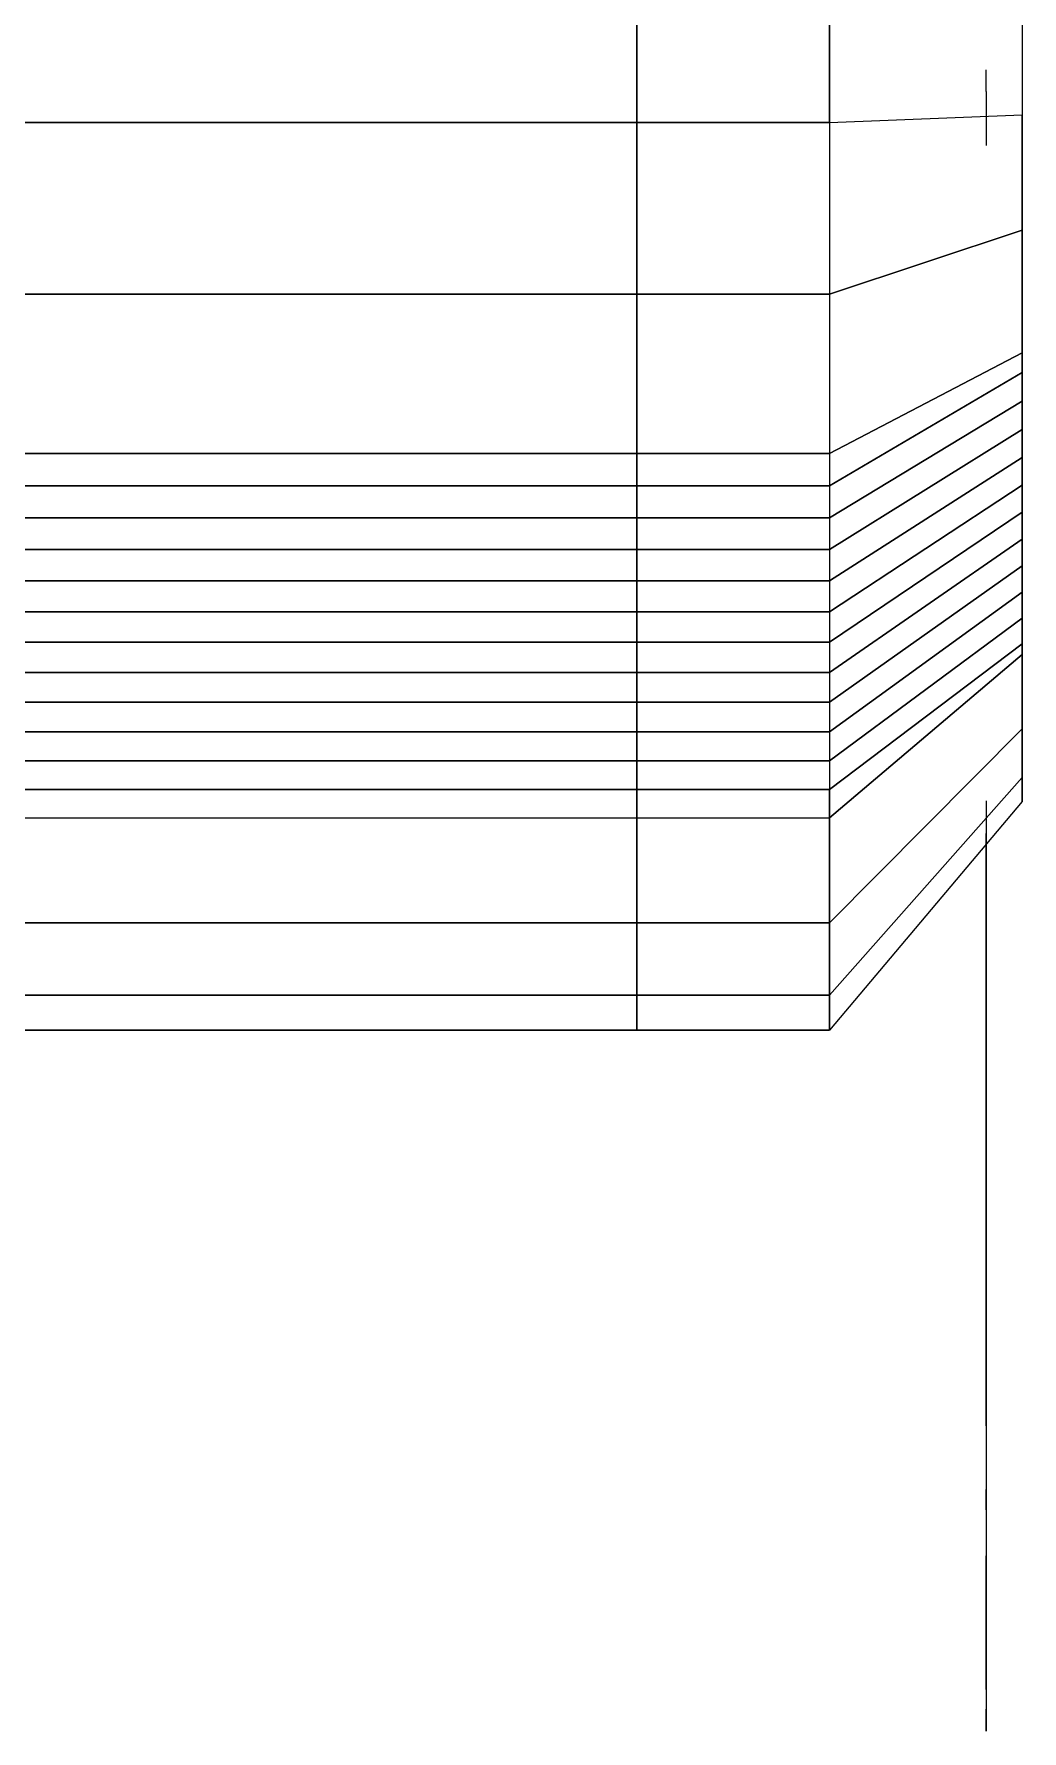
# Model space of a CAD drawing. Header units: inches. Extents: x -827 to 154, y -802 to 207.
# Drawn here: x -504.749 to -502.744, y -218.956 to -215.513 of the extents above; entities that cross this region are included whole.
import ezdxf

# ---------------------------------------------------------------- set-up
doc = ezdxf.new("R2010")
doc.units = ezdxf.units.IN
doc.header["$MEASUREMENT"] = 0
doc.layers.add('Layer0', color=7, linetype='Continuous', lineweight=9)
doc.layers.add('Miter_Saw_Station_skp', color=8, linetype='Continuous', lineweight=9)

# ---------------------------------------------------------------- blocks, each defined once
blk = doc.blocks.new('Miter_Saw_Station_skp_163-402603-Level 1')
at = {"layer": 'Layer0'}
for p, q in [((0.0783, 5.3367), (0.0783, 5.2891)), ((0.0783, 3.3008), (0.0783, 5.3367)), ((0.0783, 3.3746), (0.0783, 5.2891)), ((0.0783, 4.7728), (0.0783, 5.246)), ((0.0783, 5.246), (0.0783, 4.9534)), ((0.0783, 4.8557), (0.0783, 4.9534)), ((0.0783, 4.7496), (0.0783, 4.8557)), ((0.0783, 4.8522), (0.0783, 4.8082)), ((0.0783, 4.6878), (0.0783, 4.8522)), ((0.0783, 4.7743), (0.0783, 4.8082)), ((0.0783, 4.7374), (0.0783, 4.7743)), ((0.0783, 4.5085), (0.0783, 4.7728)), ((0.0783, 4.6422), (0.0783, 4.7496)), ((0.0783, 4.7001), (0.0783, 4.7374)), ((0.0783, 4.6686), (0.0783, 4.7162)), ((0.0783, 3.3952), (0.0783, 4.7162)), ((0.0783, 4.6649), (0.0783, 4.7001)), ((0.0783, 4.6537), (0.0783, 4.6878)), ((0.0783, 4.6686), (0.0783, 3.3952)), ((0.0783, 4.6343), (0.0783, 4.6649)), ((0.0783, 4.6251), (0.0783, 4.6537)), ((0.0783, 4.5409), (0.0783, 4.6422)), ((0.0783, 4.6101), (0.0783, 4.6343)), ((0.0783, 4.6037), (0.0783, 4.6251)), ((0.0783, 4.6101), (0.0783, 4.5943)), ((0.0783, 4.5909), (0.0783, 4.6037)), ((0.0783, 4.5943), (0.0783, 4.5877)), ((0.0783, 4.5877), (0.0783, 4.5909)), ((0.0783, 4.4525), (0.0783, 4.5409)), ((0.0783, 4.4261), (0.0783, 4.5085)), ((0.0783, 4.4525), (0.0783, 4.3831)), ((0.0783, 4.0547), (0.0783, 4.4317)), ((0.0783, 4.0735), (0.0783, 4.4317)), ((0.0783, 4.4261), (0.0783, 4.3644)), ((0.0783, 4.3374), (0.0783, 4.3831)), ((0.0783, 4.3644), (0.0783, 4.3277)), ((0.0783, 4.3374), (0.0783, 4.3185)), ((0.0783, 4.3185), (0.0783, 4.3277)), ((0.0783, 3.5295), (0.0783, 4.1868)), ((0.0783, 3.9424), (0.0783, 4.1868)), ((0.0783, 4.1563), (0.0783, 3.9741)), ((0.0783, 4.1174), (0.0783, 4.1563)), ((0.0783, 4.1174), (0.0783, 3.9617)), ((0.0783, 4.0735), (0.0783, 3.9741)), ((0.0783, 4.0547), (0.0783, 3.6965)), ((0.0783, 4.0202), (0.0783, 3.8645)), ((0.0783, 3.9835), (0.0783, 4.0202)), ((0.0783, 3.8013), (0.0783, 3.9835)), ((0.0783, 3.9617), (0.0783, 3.8645)), ((0.0783, 3.6369), (0.0783, 3.9424)), ((0.0783, 3.8061), (0.0783, 3.6369)), ((0.0783, 3.5929), (0.0783, 3.8061)), ((0.0783, 3.8013), (0.0783, 3.6965)), ((0.0783, 3.3977), (0.0783, 3.5929)), ((0.0783, 3.3952), (0.0783, 3.5295)), ((0.0783, 3.3952), (0.0783, 3.4692)), ((0.0783, 3.4692), (0.0783, 3.3952)), ((0.0783, 3.4433), (0.0783, 3.3725)), ((0.0783, 3.4433), (0.0783, 3.4044)), ((0.0783, 1.7483), (0.0783, 1.8664)), ((0.0783, 1.7483), (0.0783, 1.7006))]:
    blk.add_line(p, q, dxfattribs=at)
blk = doc.blocks.new('Miter_Saw_Station_skp_176-402616-Level 1')
at = {"layer": 'Layer0'}
for p, q in [((0, 3.0858), (0.3937, 3.5541)), ((0, 3.0858), (0.3937, 3.5541)), ((0.3937, 3.4821), (0.3937, 3.5541)), ((0.3937, 3.4821), (0.3937, 3.5541)), ((0.3937, 3.5541), (0.7874, 3.5541)), ((0.3937, 3.5541), (0.3937, 3.4821)), ((0.7874, 3.5541), (0.3937, 3.5541)), ((0.7874, 3.4821), (0.7874, 3.5541)), ((0.7874, 3.4821), (0.7874, 3.5541)), ((0.7874, 3.5541), (3.579, 3.5541)), ((0.7874, 3.5541), (0.7874, 3.4821)), ((3.579, 3.5541), (0.7874, 3.5541)), ((0.3937, 3.4821), (0, 3.0372)), ((0, 3.0372), (0.3937, 3.4821)), ((0.3937, 3.3345), (0.3937, 3.4821)), ((0.3937, 3.3345), (0.3937, 3.4821)), ((0.7874, 3.4821), (0.3937, 3.4821)), ((0.3937, 3.4821), (0.7874, 3.4821)), ((0.3937, 3.4821), (0.3937, 3.3345)), ((0.7874, 3.3345), (0.7874, 3.4821)), ((0.7874, 3.3345), (0.7874, 3.4821)), ((3.579, 3.4821), (0.7874, 3.4821)), ((0.7874, 3.4821), (3.579, 3.4821)), ((0.7874, 3.4821), (0.7874, 3.3345)), ((0.3937, 3.3345), (0, 2.9376)), ((0, 2.9376), (0.3937, 3.3345)), ((0.3937, 3.1195), (0.3937, 3.3345)), ((0.3937, 3.1195), (0.3937, 3.3345)), ((0.3937, 3.3345), (0.7874, 3.3345)), ((0.3937, 3.3345), (0.3937, 3.1195)), ((0.7874, 3.3345), (0.3937, 3.3345)), ((0.7874, 3.1195), (0.7874, 3.3345)), ((0.7874, 3.1195), (0.7874, 3.3345)), ((0.7874, 3.3345), (3.579, 3.3345)), ((0.7874, 3.3345), (0.7874, 3.1195)), ((3.579, 3.3345), (0.7874, 3.3345)), ((0, 2.7852), (0.3937, 3.1195)), ((0, 2.7852), (0.3937, 3.1195)), ((0.3937, 3.1195), (0, 2.7852)), ((0.3937, 3.0617), (0.3937, 3.1195)), ((0.3937, 3.0617), (0.3937, 3.1195)), ((0.3937, 3.1195), (0.3937, 3.0617)), ((0.7874, 3.1195), (0.3937, 3.1195)), ((0.3937, 3.0617), (0.3937, 3.1195)), ((0.7874, 3.1195), (0.3937, 3.1195)), ((0.7874, 3.1195), (0.7874, 3.0617)), ((0.7874, 3.1195), (0.7874, 3.0617)), ((3.579, 3.1195), (0.7874, 3.1195)), ((0.7874, 3.0617), (0.7874, 3.1195)), ((3.579, 3.1195), (0.7874, 3.1195)), ((0, 3.0372), (0, 3.0858)), ((0, 3.0858), (0, 3.0372)), ((0, 3.0858), (0, 3.0372)), ((0.3937, 3.0617), (0, 2.7637)), ((0.3937, 3.0617), (0, 2.7637)), ((0, 2.7637), (0.3937, 3.0617)), ((0, 2.7637), (0.3937, 3.0617)), ((0.3937, 3.003), (0.3937, 3.0617)), ((0.3937, 3.003), (0.3937, 3.0617)), ((0.3937, 3.003), (0.3937, 3.0617)), ((0.3937, 3.003), (0.3937, 3.0617)), ((0.7874, 3.0617), (0.3937, 3.0617)), ((0.3937, 3.0617), (0.7874, 3.0617)), ((0.7874, 3.003), (0.7874, 3.0617)), ((0.7874, 3.0617), (0.7874, 3.003)), ((0.7874, 3.0617), (3.579, 3.0617)), ((0.7874, 3.003), (0.7874, 3.0617)), ((3.579, 3.0617), (0.7874, 3.0617)), ((0, 2.9376), (0, 3.0372)), ((0, 3.0372), (0, 2.9376)), ((0, 3.0372), (0, 2.9376)), ((0, 2.7113), (0.3937, 3.003)), ((0.3937, 3.003), (0, 2.7113)), ((0, 2.7113), (0.3937, 3.003)), ((0.3937, 3.003), (0, 2.7113)), ((0.3937, 2.9435), (0.3937, 3.003)), ((0.3937, 2.9435), (0.3937, 3.003)), ((0.3937, 2.9435), (0.3937, 3.003)), ((0.3937, 2.9435), (0.3937, 3.003)), ((0.7874, 3.003), (0.3937, 3.003)), ((0.3937, 3.003), (0.7874, 3.003)), ((0.7874, 2.9435), (0.7874, 3.003)), ((0.7874, 3.003), (0.7874, 2.9435)), ((0.7874, 2.9435), (0.7874, 3.003)), ((3.579, 3.003), (0.7874, 3.003)), ((0.7874, 3.003), (3.579, 3.003)), ((0.3937, 2.9435), (0, 2.6582)), ((0, 2.6582), (0.3937, 2.9435)), ((0, 2.6582), (0.3937, 2.9435)), ((0.3937, 2.9435), (0, 2.6582)), ((0, 2.7852), (0, 2.9376)), ((0, 2.9376), (0, 2.7852)), ((0, 2.9376), (0, 2.7852)), ((0.3937, 2.8832), (0.3937, 2.9435)), ((0.3937, 2.8832), (0.3937, 2.9435)), ((0.3937, 2.8832), (0.3937, 2.9435)), ((0.3937, 2.9435), (0.7874, 2.9435)), ((0.3937, 2.8832), (0.3937, 2.9435)), ((0.7874, 2.9435), (0.3937, 2.9435)), ((0.7874, 2.8832), (0.7874, 2.9435)), ((0.7874, 2.9435), (0.7874, 2.8832)), ((0.7874, 2.9435), (3.579, 2.9435)), ((0.7874, 2.8832), (0.7874, 2.9435)), ((3.579, 2.9435), (0.7874, 2.9435)), ((0.3937, 2.8832), (0, 2.6043)), ((0.3937, 2.8832), (0, 2.6043)), ((0, 2.6043), (0.3937, 2.8832)), ((0, 2.6043), (0.3937, 2.8832)), ((0.3937, 2.8222), (0.3937, 2.8832)), ((0.3937, 2.8222), (0.3937, 2.8832)), ((0.3937, 2.8222), (0.3937, 2.8832)), ((0.3937, 2.8832), (0.7874, 2.8832)), ((0.3937, 2.8222), (0.3937, 2.8832)), ((0.7874, 2.8832), (0.3937, 2.8832)), ((0.7874, 2.8222), (0.7874, 2.8832)), ((0.7874, 2.8832), (0.7874, 2.8222)), ((0.7874, 2.8832), (3.579, 2.8832)), ((0.7874, 2.8222), (0.7874, 2.8832)), ((3.579, 2.8832), (0.7874, 2.8832)), ((0.3937, 2.8222), (0, 2.5498)), ((0.3937, 2.8222), (0, 2.5498)), ((0, 2.5498), (0.3937, 2.8222)), ((0, 2.5498), (0.3937, 2.8222)), ((0.3937, 2.7603), (0.3937, 2.8222)), ((0.3937, 2.7603), (0.3937, 2.8222)), ((0.3937, 2.7603), (0.3937, 2.8222)), ((0.3937, 2.8222), (0.7874, 2.8222)), ((0.3937, 2.7603), (0.3937, 2.8222)), ((0.7874, 2.8222), (0.3937, 2.8222)), ((0.7874, 2.7603), (0.7874, 2.8222)), ((0.7874, 2.8222), (0.7874, 2.7603)), ((0.7874, 2.7603), (0.7874, 2.8222)), ((3.579, 2.8222), (0.7874, 2.8222)), ((0.7874, 2.8222), (3.579, 2.8222)), ((0, 2.7637), (0, 2.7852)), ((0, 2.7637), (0, 2.7852)), ((0, 2.7852), (0, 2.7637)), ((0, 2.7852), (0, 2.7637)), ((0, 2.7113), (0, 2.7637)), ((0, 2.7113), (0, 2.7637)), ((0, 2.7637), (0, 2.7113)), ((0, 2.7637), (0, 2.7113)), ((0, 2.4945), (0.3937, 2.7603)), ((0.3937, 2.7603), (0, 2.4945)), ((0.3937, 2.7603), (0, 2.4945)), ((0, 2.4945), (0.3937, 2.7603)), ((0.3937, 2.6978), (0.3937, 2.7603)), ((0.3937, 2.6978), (0.3937, 2.7603)), ((0.3937, 2.6978), (0.3937, 2.7603)), ((0.3937, 2.6978), (0.3937, 2.7603)), ((0.7874, 2.7603), (0.3937, 2.7603)), ((0.3937, 2.7603), (0.7874, 2.7603)), ((0.7874, 2.6978), (0.7874, 2.7603)), ((0.7874, 2.7603), (0.7874, 2.6978)), ((0.7874, 2.7603), (3.579, 2.7603)), ((0.7874, 2.6978), (0.7874, 2.7603)), ((3.579, 2.7603), (0.7874, 2.7603)), ((0, 2.6582), (0, 2.7113)), ((0, 2.6582), (0, 2.7113)), ((0, 2.7113), (0, 2.6582)), ((0, 2.7113), (0, 2.6582)), ((0, 2.4387), (0.3937, 2.6978)), ((0.3937, 2.6978), (0, 2.4387)), ((0, 2.4387), (0.3937, 2.6978)), ((0.3937, 2.6978), (0, 2.4387)), ((0.3937, 2.6345), (0.3937, 2.6978)), ((0.3937, 2.6345), (0.3937, 2.6978)), ((0.3937, 2.6345), (0.3937, 2.6978)), ((0.3937, 2.6978), (0.7874, 2.6978)), ((0.3937, 2.6345), (0.3937, 2.6978)), ((0.7874, 2.6978), (0.3937, 2.6978)), ((0.7874, 2.6345), (0.7874, 2.6978)), ((0.7874, 2.6978), (0.7874, 2.6345)), ((0.7874, 2.6978), (3.579, 2.6978)), ((0.7874, 2.6345), (0.7874, 2.6978)), ((3.579, 2.6978), (0.7874, 2.6978)), ((0, 2.6043), (0, 2.6582)), ((0, 2.6043), (0, 2.6582)), ((0, 2.6582), (0, 2.6043)), ((0, 2.6582), (0, 2.6043)), ((0.3937, 2.6345), (0, 2.3821)), ((0, 2.3821), (0.3937, 2.6345)), ((0.3937, 2.6345), (0, 2.3821)), ((0, 2.3821), (0.3937, 2.6345)), ((0, 2.5498), (0, 2.6043)), ((0, 2.5498), (0, 2.6043)), ((0, 2.6043), (0, 2.5498)), ((0, 2.6043), (0, 2.5498)), ((0.3937, 2.5705), (0.3937, 2.6345)), ((0.3937, 2.5705), (0.3937, 2.6345)), ((0.3937, 2.5705), (0.3937, 2.6345)), ((0.3937, 2.6345), (0.7874, 2.6345)), ((0.3937, 2.5705), (0.3937, 2.6345)), ((0.7874, 2.6345), (0.3937, 2.6345)), ((0.7874, 2.5705), (0.7874, 2.6345)), ((0.7874, 2.6345), (0.7874, 2.5705)), ((0.7874, 2.5705), (0.7874, 2.6345)), ((3.579, 2.6345), (0.7874, 2.6345)), ((0.7874, 2.6345), (3.579, 2.6345)), ((0.3937, 2.5705), (0, 2.325)), ((0, 2.325), (0.3937, 2.5705)), ((0, 2.325), (0.3937, 2.5705)), ((0.3937, 2.5705), (0, 2.325)), ((0.3937, 2.5058), (0.3937, 2.5705)), ((0.3937, 2.5058), (0.3937, 2.5705)), ((0.3937, 2.5058), (0.3937, 2.5705)), ((0.3937, 2.5705), (0.7874, 2.5705)), ((0.3937, 2.5058), (0.3937, 2.5705)), ((0.7874, 2.5705), (0.3937, 2.5705)), ((0.7874, 2.5058), (0.7874, 2.5705)), ((0.7874, 2.5705), (0.7874, 2.5058)), ((0.7874, 2.5705), (3.579, 2.5705)), ((0.7874, 2.5058), (0.7874, 2.5705)), ((3.579, 2.5705), (0.7874, 2.5705)), ((0, 2.4945), (0, 2.5498)), ((0, 2.4945), (0, 2.5498)), ((0, 2.5498), (0, 2.4945)), ((0, 2.5498), (0, 2.4945)), ((0, 2.2672), (0.3937, 2.5058)), ((0.3937, 2.5058), (0, 2.2672)), ((0.3937, 2.5058), (0, 2.2672)), ((0, 2.2672), (0.3937, 2.5058)), ((0.3937, 2.4405), (0.3937, 2.5058)), ((0.3937, 2.4405), (0.3937, 2.5058)), ((0.3937, 2.4405), (0.3937, 2.5058)), ((0.3937, 2.5058), (0.7874, 2.5058)), ((0.3937, 2.4405), (0.3937, 2.5058)), ((0.7874, 2.5058), (0.3937, 2.5058)), ((0.7874, 2.4405), (0.7874, 2.5058)), ((0.7874, 2.5058), (0.7874, 2.4405)), ((0.7874, 2.4405), (0.7874, 2.5058)), ((3.579, 2.5058), (0.7874, 2.5058)), ((0.7874, 2.5058), (3.579, 2.5058)), ((0, 2.4387), (0, 2.4945)), ((0, 2.4387), (0, 2.4945)), ((0, 2.4945), (0, 2.4387)), ((0, 2.4945), (0, 2.4387)), ((0.3937, 2.4405), (0, 2.2088)), ((0, 2.2088), (0.3937, 2.4405)), ((0.3937, 2.4405), (0, 2.2088)), ((0, 2.3821), (0, 2.4387)), ((0, 2.3821), (0, 2.4387)), ((0, 2.4387), (0, 2.3821)), ((0, 2.4387), (0, 2.3821)), ((0.3937, 2.3745), (0.3937, 2.4405)), ((0.3937, 2.3745), (0.3937, 2.4405)), ((0.3937, 2.3745), (0.3937, 2.4405)), ((0.7874, 2.4405), (0.3937, 2.4405)), ((0.3937, 2.4405), (0.7874, 2.4405)), ((0.7874, 2.3745), (0.7874, 2.4405)), ((0.7874, 2.4405), (0.7874, 2.3745)), ((0.7874, 2.4405), (3.5827, 2.4405)), ((0.7874, 2.3745), (0.7874, 2.4405)), ((3.5827, 2.4405), (0.7874, 2.4405)), ((0, 2.325), (0, 2.3821)), ((0, 2.325), (0, 2.3821)), ((0, 2.3821), (0, 2.325)), ((0, 2.3821), (0, 2.325)), ((0, 2.168), (0.3937, 2.3745)), ((0.3937, 2.3745), (0, 2.168)), ((0.3937, 2.0481), (0.3937, 2.3745)), ((0.3937, 2.0481), (0.3937, 2.3745)), ((0.3937, 2.0481), (0.3937, 2.3745)), ((0.7874, 2.3745), (0.3937, 2.3745)), ((0.3937, 2.3745), (0.7874, 2.3745)), ((0.7874, 2.0481), (0.7874, 2.3745)), ((0.7874, 2.3745), (0.7874, 2.0481)), ((0.7874, 2.0481), (0.7874, 2.3745)), ((3.5827, 2.3745), (0.7874, 2.3745)), ((0.7874, 2.3745), (3.5827, 2.3745)), ((0, 2.2672), (0, 2.325)), ((0, 2.2672), (0, 2.325)), ((0, 2.325), (0, 2.2672)), ((0, 2.325), (0, 2.2672)), ((0, 2.2088), (0, 2.2672)), ((0, 2.2088), (0, 2.2672)), ((0, 2.2672), (0, 2.2088)), ((0, 2.2672), (0, 2.2088)), ((0, 2.168), (0, 2.2088)), ((0, 2.168), (0, 2.2088)), ((0, 2.2088), (0, 2.168)), ((0, 1.9176), (0, 2.168)), ((0, 1.9176), (0, 2.168)), ((0, 2.168), (0, 1.9176)), ((0, 1.9176), (0.3937, 2.0481)), ((0.3937, 2.0481), (0, 1.9176)), ((0.3937, 1.6975), (0.3937, 2.0481)), ((0.3937, 1.6975), (0.3937, 2.0481)), ((0.3937, 1.6975), (0.3937, 2.0481)), ((0.7874, 2.0481), (0.3937, 2.0481)), ((0.3937, 2.0481), (0.7874, 2.0481)), ((0.7874, 1.6975), (0.7874, 2.0481)), ((0.7874, 2.0481), (0.7874, 1.6975)), ((0.7874, 1.6975), (0.7874, 2.0481)), ((3.579, 2.0481), (0.7874, 2.0481)), ((0.7874, 2.0481), (3.579, 2.0481)), ((0, 1.6813), (0, 1.9176)), ((0, 1.6813), (0, 1.9176)), ((0, 1.9176), (0, 1.6813)), ((0.3937, 1.6975), (0, 1.6813)), ((0.3937, 1.6975), (0, 1.6813)), ((0, 1.4429), (0, 1.6813)), ((0, 1.4429), (0, 1.6813)), ((0, 1.4429), (0, 1.6813)), ((0.3937, 1.3439), (0.3937, 1.6975)), ((0.3937, 1.6975), (0.3937, 1.3439)), ((0.3937, 1.6975), (0.7874, 1.6975)), ((0.3937, 1.3439), (0.3937, 1.6975)), ((0.7874, 1.6975), (0.3937, 1.6975)), ((0.7874, 1.3439), (0.7874, 1.6975)), ((0.7874, 1.6975), (0.7874, 1.3439)), ((0.7874, 1.6975), (3.5827, 1.6975)), ((0.7874, 1.3439), (0.7874, 1.6975)), ((3.5827, 1.6975), (0.7874, 1.6975))]:
    blk.add_line(p, q, dxfattribs=at)
blk = doc.blocks.new('Miter_Saw_Station_skp_173-402613-Level 1')
at = {"xscale": 1.07, "yscale": 1.07, "zscale": 1.07}
blk.add_blockref('Miter_Saw_Station_skp_176-402616-Level 1', (0, 0.0002), dxfattribs=at)
blk = doc.blocks.new('Miter_Saw_Station_skp_172-402612-Level 1')
for name in ['Miter_Saw_Station_skp_163-402603-Level 1', 'Miter_Saw_Station_skp_173-402613-Level 1']:
    blk.add_blockref(name, (0, 0))
blk = doc.blocks.new('Miter_Saw_Station_skp_155-402595-Level 1')
blk.add_blockref('Miter_Saw_Station_skp_172-402612-Level 1', (0, 14.3728))
blk = doc.blocks.new('Miter_Saw_Station_skp_146-402586-Level 1')
at = {"rotation": 90.00000000000001}
blk.add_blockref('Miter_Saw_Station_skp_155-402595-Level 1', (18.956, 0), dxfattribs=at)
blk = doc.blocks.new('Miter_Saw_Station_skp_24-402464-Level 1')
blk.add_blockref('Miter_Saw_Station_skp_146-402586-Level 1', (6.396, 8.472))
blk = doc.blocks.new('Miter_Saw_Station_skp_1-402441-Level 1')
at = {"xscale": 0.9269999999999998, "yscale": 0.9269999999999998, "zscale": 0.9269999999999998, "rotation": 180}
blk.add_blockref('Miter_Saw_Station_skp_24-402464-Level 1', (27.9036, 71.9204), dxfattribs=at)
blk = doc.blocks.new('Miter_Saw_Station_skp-402418-Level 1')
blk.add_blockref('Miter_Saw_Station_skp_1-402441-Level 1', (0, 0))

msp = doc.modelspace()

# ---------------------------------------------------------------- block references
at = {"layer": 'Miter_Saw_Station_skp', "color": 7, "rotation": 269.9999999999997}
msp.add_blockref('Miter_Saw_Station_skp-402418-Level 1', (-566.811294, -196.282674), dxfattribs=at)

doc.saveas('drawing.dxf')
